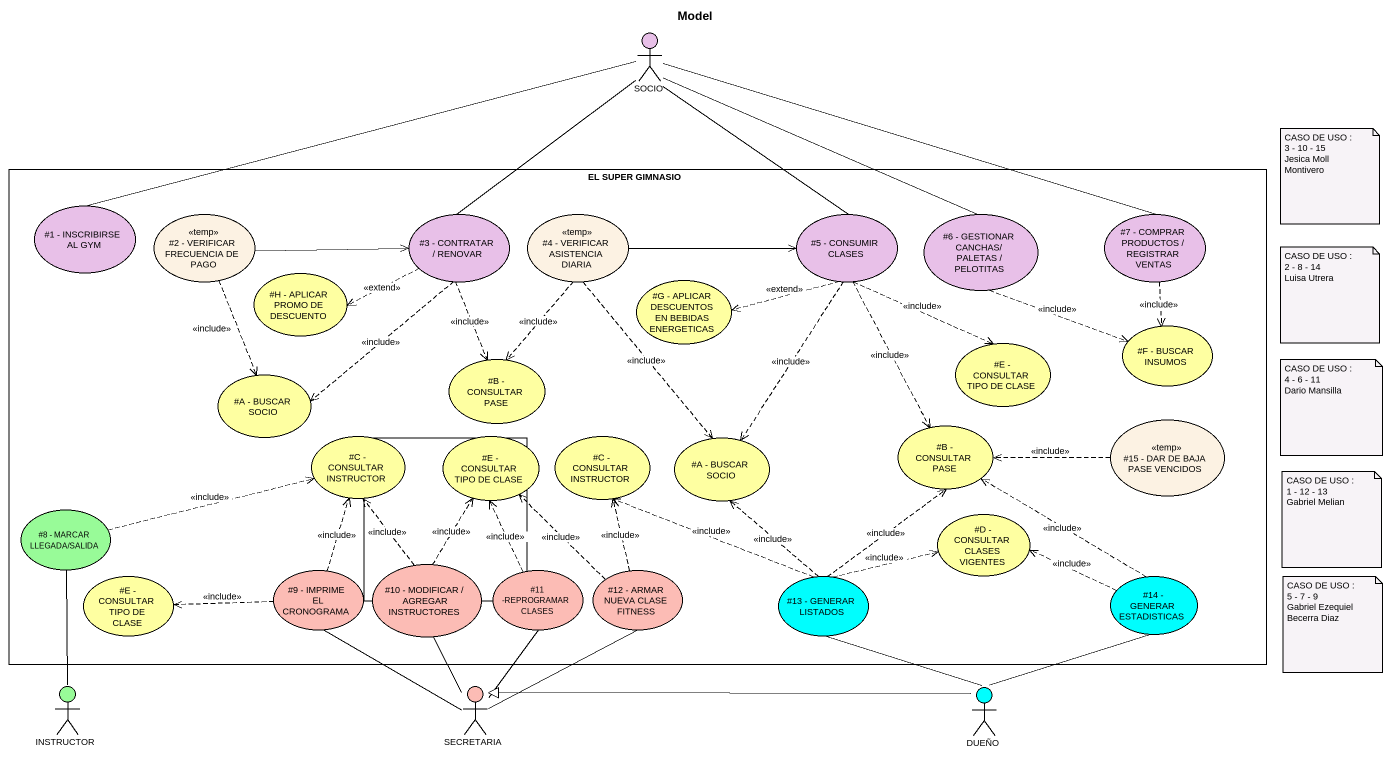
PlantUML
@startuml
title Model
actor SOCIO #E8C0E8
rectangle "EL SUPER GIMNASIO" as EL_SUPER_GIMNASIO {
  usecase "#1 - INSCRIBIRSE AL GYM" as u1_INSCRIBIRSE_AL_GYM #E8C0E8
  usecase "#2 - VERIFICAR FRECUENCIA DE PAGO" as u2_VERIFICAR_FRECUENCIA_DE <<temp>>
  usecase "#3 - CONTRATAR / RENOVAR" as u3_CONTRATAR_RENOVAR #E8C0E8
  usecase "#4 - VERIFICAR ASISTENCIA DIARIA" as u4_VERIFICAR_ASISTENCIA <<temp>>
  usecase "#5 - CONSUMIR CLASES" as u5_CONSUMIR_CLASES #E8C0E8
  usecase "#6 - GESTIONAR CANCHAS/ PALETAS / PELOTITAS" as u6_GESTIONAR_CANCHAS_PALETAS #E8C0E8
  usecase "#7 - COMPRAR PRODUCTOS / REGISTRAR VENTAS" as u7_COMPRAR_PRODUCTOS #E8C0E8
  usecase "#H - APLICAR PROMO DE DESCUENTO" as H_APLICAR_PROMO_DE_DESCUENTO #FEFFA1
  usecase "#G - APLICAR DESCUENTOS EN BEBIDAS ENERGETICAS" as G_APLICAR_DESCUENTOS_EN #FEFFA1
  usecase "#E - CONSULTAR TIPO DE CLASE" as E_CONSULTAR_TIPO_DE_CLASE #FEFFA1
  usecase "#F - BUSCAR INSUMOS" as F_BUSCAR_INSUMOS #FEFFA1
  usecase "#A - BUSCAR SOCIO" as A_BUSCAR_SOCIO #FEFFA1
  usecase "#B - CONSULTAR PASE" as B_CONSULTAR_PASE #FEFFA1
  usecase "#B - CONSULTAR PASE" as B_CONSULTAR_PASE_2 #FEFFA1
  usecase "#15 - DAR DE BAJA PASE VENCIDOS" as u15_DAR_DE_BAJA_PASE_VENCIDOS <<temp>>
  usecase "#C - CONSULTAR INSTRUCTOR" as C_CONSULTAR_INSTRUCTOR #FEFFA1
  rectangle " " as rectangle1
  usecase "#E - CONSULTAR TIPO DE CLASE" as E_CONSULTAR_TIPO_DE_CLASE_2 #FEFFA1
  usecase "#C - CONSULTAR INSTRUCTOR" as C_CONSULTAR_INSTRUCTOR_2 #FEFFA1
  usecase "#A - BUSCAR SOCIO" as A_BUSCAR_SOCIO_2 #FEFFA1
  usecase "#8 - MARCAR LLEGADA/SALIDA" as u8_MARCAR_LLEGADA_SALIDA #98FB98
  usecase "#D - CONSULTAR CLASES VIGENTES" as D_CONSULTAR_CLASES_VIGENTES #FEFFA1
  usecase "#E - CONSULTAR TIPO DE CLASE" as E_CONSULTAR_TIPO_DE_CLASE_3 #FEFFA1
  usecase "#9 - IMPRIME EL CRONOGRAMA" as u9_IMPRIME_EL_CRONOGRAMA #FCBCB5
  usecase "#10 - MODIFICAR / AGREGAR INSTRUCTORES" as u10_MODIFICAR_AGREGAR #FCBCB5
  usecase "#11 -REPROGRAMAR CLASES" as u11_REPROGRAMAR_CLASES #FCBCB5
  usecase "#12 - ARMAR NUEVA CLASE FITNESS" as u12_ARMAR_NUEVA_CLASE_FITNESS #FCBCB5
  usecase "#13 - GENERAR LISTADOS" as u13_GENERAR_LISTADOS #00FEFE
  usecase "#14 - GENERAR ESTADISTICAS" as u14_GENERAR_ESTADISTICAS #00FEFE
}
actor INSTRUCTOR #98FB98
actor SECRETARIA #FCBCB5
actor DUEÑO #00FEFE
u1_INSCRIBIRSE_AL_GYM -right- SOCIO
u2_VERIFICAR_FRECUENCIA_DE -right-> u3_CONTRATAR_RENOVAR
u2_VERIFICAR_FRECUENCIA_DE ..> A_BUSCAR_SOCIO : <<include>>
u3_CONTRATAR_RENOVAR -up- SOCIO
u3_CONTRATAR_RENOVAR .left.> H_APLICAR_PROMO_DE_DESCUENTO : <<extend>>
u3_CONTRATAR_RENOVAR ..> A_BUSCAR_SOCIO : <<include>>
u3_CONTRATAR_RENOVAR ..> B_CONSULTAR_PASE : <<include>>
u4_VERIFICAR_ASISTENCIA -right-> u5_CONSUMIR_CLASES
u4_VERIFICAR_ASISTENCIA ..> B_CONSULTAR_PASE : <<include>>
u4_VERIFICAR_ASISTENCIA ..> A_BUSCAR_SOCIO_2 : <<include>>
u5_CONSUMIR_CLASES -up- SOCIO
u5_CONSUMIR_CLASES .left.> G_APLICAR_DESCUENTOS_EN : <<extend>>
u5_CONSUMIR_CLASES ..> E_CONSULTAR_TIPO_DE_CLASE : <<include>>
u5_CONSUMIR_CLASES ..> B_CONSULTAR_PASE_2 : <<include>>
u5_CONSUMIR_CLASES ..> A_BUSCAR_SOCIO_2 : <<include>>
u6_GESTIONAR_CANCHAS_PALETAS -left- SOCIO
u6_GESTIONAR_CANCHAS_PALETAS .right.> F_BUSCAR_INSUMOS : <<include>>
u7_COMPRAR_PRODUCTOS -left- SOCIO
u7_COMPRAR_PRODUCTOS ..> F_BUSCAR_INSUMOS : <<include>>
u15_DAR_DE_BAJA_PASE_VENCIDOS .left.> B_CONSULTAR_PASE_2 : <<include>>
u8_MARCAR_LLEGADA_SALIDA .right.> C_CONSULTAR_INSTRUCTOR : <<include>>
u8_MARCAR_LLEGADA_SALIDA -- INSTRUCTOR
u9_IMPRIME_EL_CRONOGRAMA .up.> C_CONSULTAR_INSTRUCTOR : <<include>>
u9_IMPRIME_EL_CRONOGRAMA .left.> E_CONSULTAR_TIPO_DE_CLASE_3 : <<include>>
u9_IMPRIME_EL_CRONOGRAMA -- SECRETARIA
u10_MODIFICAR_AGREGAR .up.> C_CONSULTAR_INSTRUCTOR : <<include>>
u10_MODIFICAR_AGREGAR .up.> E_CONSULTAR_TIPO_DE_CLASE_2 : <<include>>
u10_MODIFICAR_AGREGAR -- SECRETARIA
u11_REPROGRAMAR_CLASES .up.> E_CONSULTAR_TIPO_DE_CLASE_2 : <<include>>
u11_REPROGRAMAR_CLASES -- SECRETARIA
u12_ARMAR_NUEVA_CLASE_FITNESS .up.> E_CONSULTAR_TIPO_DE_CLASE_2 : <<include>>
u12_ARMAR_NUEVA_CLASE_FITNESS .up.> C_CONSULTAR_INSTRUCTOR_2 : <<include>>
u12_ARMAR_NUEVA_CLASE_FITNESS -- SECRETARIA
u13_GENERAR_LISTADOS .up.> B_CONSULTAR_PASE_2 : <<include>>
u13_GENERAR_LISTADOS .up.> C_CONSULTAR_INSTRUCTOR_2 : <<include>>
u13_GENERAR_LISTADOS .up.> A_BUSCAR_SOCIO_2 : <<include>>
u13_GENERAR_LISTADOS .right.> D_CONSULTAR_CLASES_VIGENTES : <<include>>
u13_GENERAR_LISTADOS -- DUEÑO
u14_GENERAR_ESTADISTICAS .up.> B_CONSULTAR_PASE_2 : <<include>>
u14_GENERAR_ESTADISTICAS .left.> D_CONSULTAR_CLASES_VIGENTES : <<include>>
u14_GENERAR_ESTADISTICAS -- DUEÑO
DUEÑO -left-|> SECRETARIA
note as N1
  CASO DE USO :
  3 - 10 - 15
  Jesica Moll Montivero
end note
note as N2
  CASO DE USO :
  2 - 8 - 14
  Luisa Utrera
end note
note as N3
  CASO DE USO :
  4 - 6 - 11
  Dario Mansilla
end note
note as N4
  CASO DE USO :
  1 - 12 - 13
  Gabriel Melian
end note
note as N5
  CASO DE USO :
  5 - 7 - 9
  Gabriel Ezequiel
  Becerra Diaz
end note
@enduml
